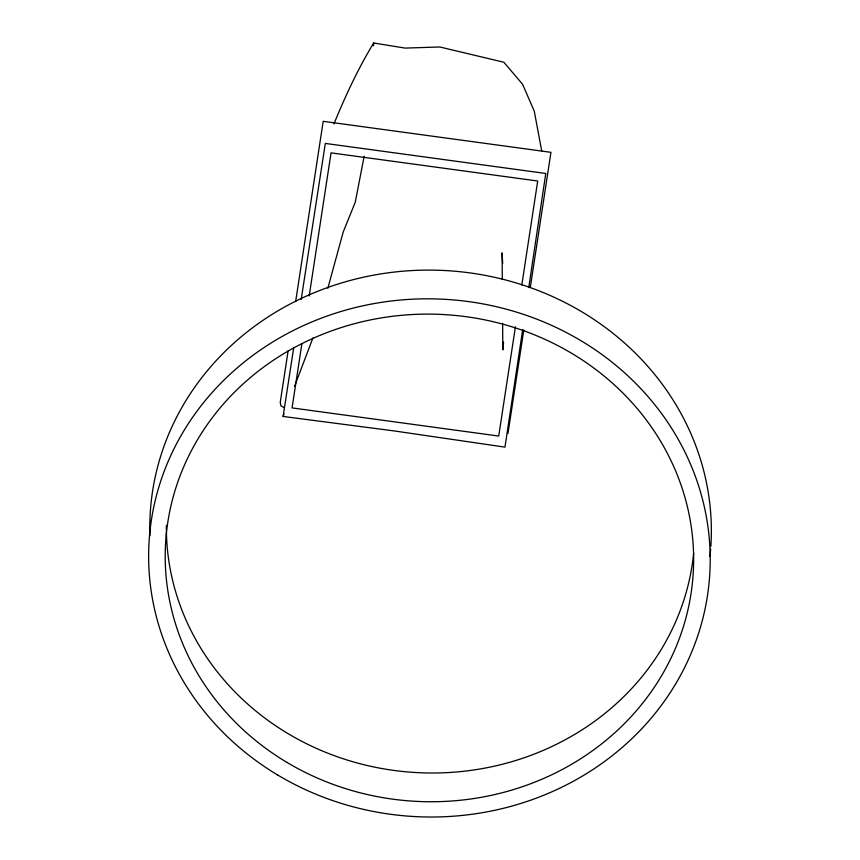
<?xml version="1.0" encoding="UTF-8"?>
<svg xmlns="http://www.w3.org/2000/svg" width="860" height="860" viewBox="0 0 860 860"><rect width="100%" height="100%" fill="white"/><g stroke="black" fill="none" stroke-linecap="round" stroke-linejoin="round"><path stroke-width="1.29" d="M373.509 45.677L373.681 43L405.103 48.096L439.739 46.977L503.852 62.242L522.579 84.258L534.264 111.166L541.8 151.414M503.562 342.076L502.831 349.891L502.638 323.306M528.76 287.562L545.756 173.473L325.327 143.426L301.193 299.463M522.687 329.702L504.981 447.125L394.063 430.914L283.101 416.455L293.658 348.106M288.143 350.697L280.231 402.405L280.973 405.963L284.423 407.618M295.636 301.634L323.199 121.314L550.948 152.327L530.276 287.573M301.817 344.15L292.067 407.909L498.714 436.052L515.43 326.746M309.181 296.001L331.057 152.865L537.704 181.008L521.794 285.112M507.981 433.418L523.794 330.004M364.156 156.305L355.266 202.218L343.215 231.985L327.832 288.283M373.057 45.58L373.681 43C358.039 68.714 345.365 96.008 333.959 123.819M283.101 416.455L284.047 413.961M294.475 386.516L312.954 337.862M502.681 263.386L502.1 252.861L502.304 279.446M149.941 535.694A280.812 259.053 2.3 0 1 434.601 270.158A280.812 259.053 2.3 0 1 710.844 546.465M710.661 548.97A280.812 259.053 2.3 0 1 709.973 556.452M693.654 553.378A264.246 243.778 2.3 0 1 420.562 772.764A264.246 243.778 2.3 0 1 166.399 531.781M166.378 530.502A264.246 243.778 2.3 0 1 166.367 525.395M278.06 775.236A280.812 259.053 2.3 0 0 709.909 571.448A280.812 259.053 2.3 0 0 300.301 327.079A280.812 259.053 2.3 0 0 278.06 775.236M286.982 762.422A264.246 243.778 2.3 0 0 693.364 570.653A264.246 243.778 2.3 0 0 307.923 340.7A264.246 243.778 2.3 0 0 286.982 762.422"/></g></svg>
